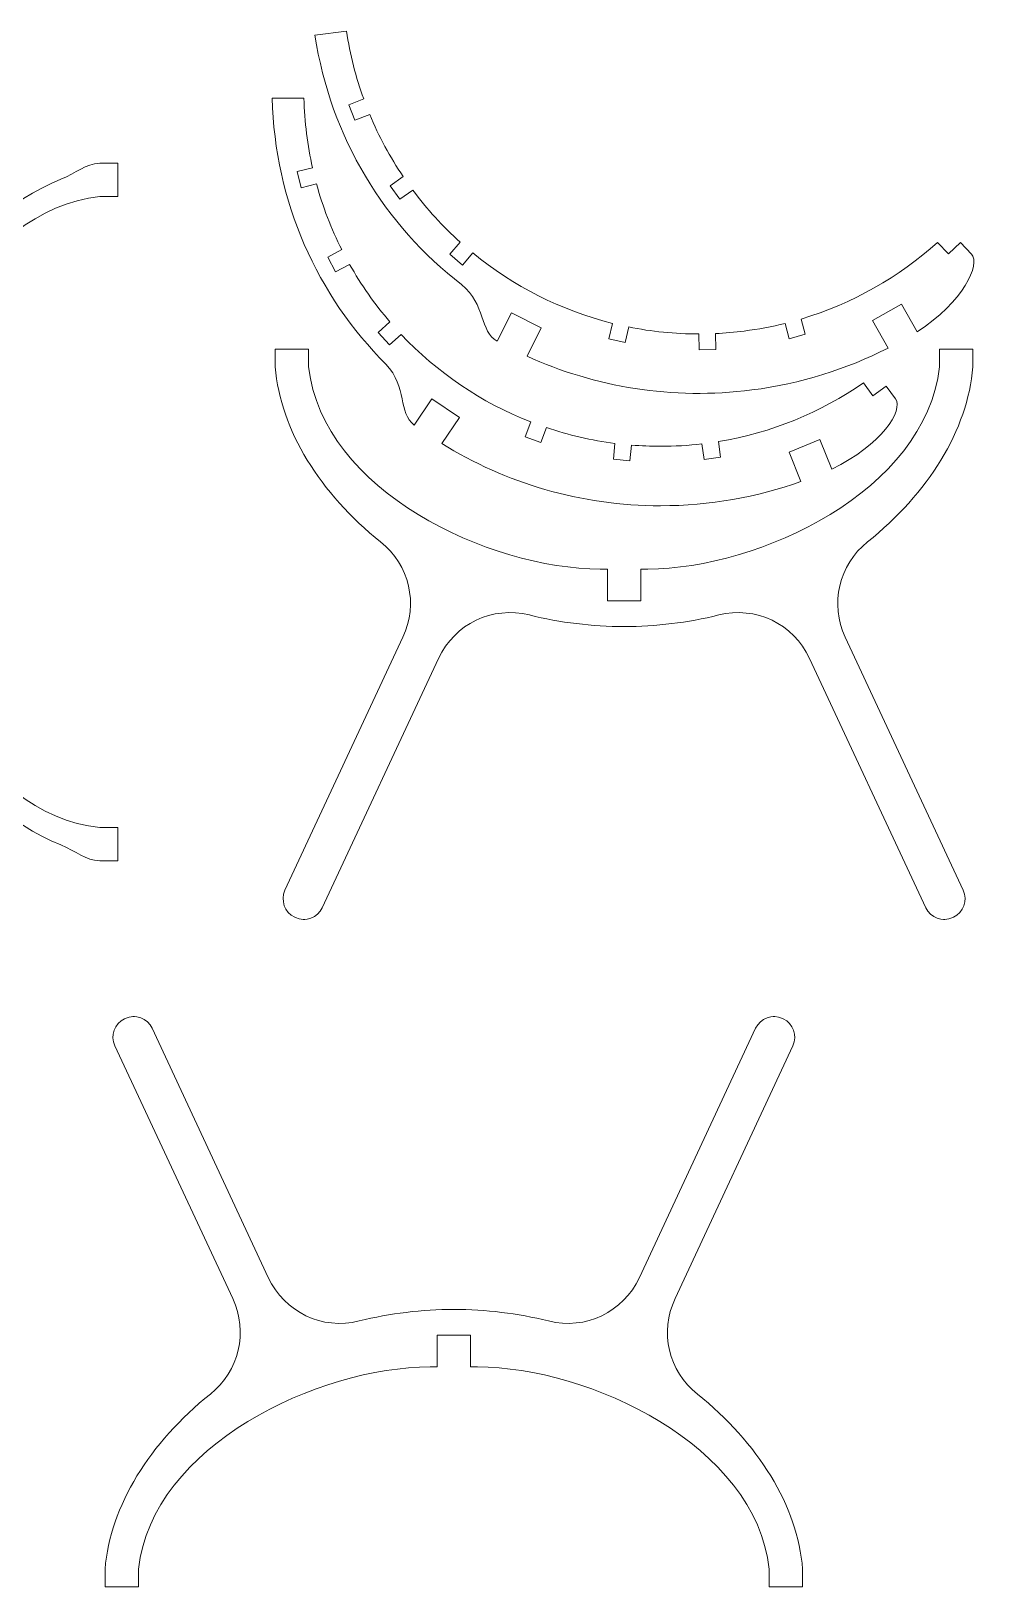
# Model space of a CAD drawing. Header units: centimetres. Extents: x -343 to 358, y -257 to 272.
# Drawn here: x 152.7 to 272.5, y 75.8 to 272 of the extents above; entities that cross this region are included whole.
import ezdxf

# ---------------------------------------------------------------- set-up
doc = ezdxf.new("R2010")
doc.units = ezdxf.units.CM
doc.header["$MEASUREMENT"] = 0
doc.layers.add('layer 1', color=7, linetype='Continuous')

msp = doc.modelspace()

# ---------------------------------------------------------------- linework, layer by layer
at = {"layer": 'layer 1', "color": 250, "lineweight": 9}
for points, knots in [([(188.48604, 271.49781), (190.43655, 258.54666), (197.32015, 247.50418), (206.97297, 240.04435), (206.97297, 240.04435), (210.08437, 237.5012), (209.23955, 234.14383), (211.4916, 232.89345), (211.4916, 232.89345), (211.4916, 232.89345), (213.28858, 236.46678), (213.28858, 236.46678), (213.28858, 236.46678), (213.28858, 236.46678), (217.04082, 234.57981), (217.04082, 234.57981), (217.04082, 234.57981), (217.04082, 234.57981), (215.24221, 231.00325), (215.24221, 231.00325), (215.24221, 231.00325), (223.82645, 227.09778), (233.56735, 225.45465), (243.6093, 226.74153), (243.6093, 226.74153), (249.77834, 227.53209), (255.55396, 229.36107), (260.78659, 232.02826), (260.78659, 232.02826), (260.78659, 232.02826), (258.82901, 235.51622), (258.82901, 235.51622), (258.82901, 235.51622), (258.82901, 235.51622), (262.49161, 237.5718), (262.49161, 237.5718), (262.49161, 237.5718), (262.49161, 237.5718), (264.44873, 234.08464), (264.44873, 234.08464), (264.44873, 234.08464), (264.44873, 234.08464), (264.44874, 234.08464), (264.44874, 234.08464), (264.44874, 234.08464), (270.29971, 237.84457), (272.50156, 242.60885), (271.30097, 243.88277), (271.30097, 243.88277), (271.30097, 243.88277), (269.92883, 245.33872), (269.92883, 245.33872), (269.92883, 245.33872), (269.92883, 245.33872), (268.40174, 243.89718), (268.40174, 243.89718), (268.40174, 243.89718), (268.40174, 243.89718), (267.02306, 245.36007), (267.02306, 245.36007), (267.02306, 245.36007), (262.17476, 240.99493), (256.33937, 237.63954), (249.82285, 235.69633), (249.82285, 235.69633), (249.82285, 235.69633), (249.82295, 235.69595), (249.82295, 235.69595), (249.82295, 235.69595), (249.82295, 235.69595), (250.35166, 233.76363), (250.35166, 233.76363), (250.35166, 233.76363), (250.35166, 233.76363), (248.32543, 233.21193), (248.32543, 233.21193), (248.32543, 233.21193), (248.32543, 233.21193), (247.79702, 235.14313), (247.79702, 235.14313), (247.79702, 235.14313), (247.79702, 235.14313), (247.79697, 235.14332), (247.79697, 235.14332), (247.79697, 235.14332), (246.12285, 234.7282), (244.40757, 234.40516), (242.65597, 234.18069), (242.65597, 234.18069), (241.43413, 234.02411), (240.21782, 233.92053), (239.00845, 233.86345), (239.00845, 233.86345), (239.00845, 233.86345), (239.0085, 233.86105), (239.0085, 233.86105), (239.0085, 233.86105), (239.0085, 233.86105), (239.05398, 231.8609), (239.05398, 231.8609), (239.05398, 231.8609), (239.05398, 231.8609), (236.95459, 231.81064), (236.95459, 231.81064), (236.95459, 231.81064), (236.95459, 231.81064), (236.9091, 233.81078), (236.9091, 233.81078), (236.9091, 233.81078), (236.9091, 233.81078), (236.90908, 233.81191), (236.90908, 233.81191), (236.90908, 233.81191), (233.89792, 233.80992), (230.94085, 234.11188), (228.06994, 234.68836), (228.06994, 234.68836), (228.06994, 234.68836), (227.62945, 232.73329), (227.62945, 232.73329), (227.62945, 232.73329), (227.62945, 232.73329), (225.58084, 233.19503), (225.58084, 233.19503), (225.58084, 233.19503), (225.58084, 233.19503), (226.02117, 235.14933), (226.02117, 235.14933), (226.02117, 235.14933), (219.50929, 236.77869), (213.50068, 239.84262), (208.39928, 244.02517), (208.39928, 244.02517), (208.39928, 244.02517), (207.09276, 242.50605), (207.09276, 242.50605), (207.09276, 242.50605), (207.09276, 242.50605), (205.50185, 243.87684), (205.50185, 243.87684), (205.50185, 243.87684), (205.50185, 243.87684), (206.80584, 245.39301), (206.80584, 245.39301), (206.80584, 245.39301), (204.60821, 247.37216), (202.60173, 249.56961), (200.82274, 251.95694), (200.82274, 251.95694), (200.82274, 251.95694), (199.18837, 250.79963), (199.18837, 250.79963), (199.18837, 250.79963), (199.18837, 250.79963), (197.97331, 252.51242), (197.97331, 252.51242), (197.97331, 252.51242), (197.97331, 252.51242), (199.60772, 253.66976), (199.60772, 253.66976), (199.60772, 253.66976), (197.96249, 256.1076), (196.54641, 258.72334), (195.39423, 261.48996), (195.39423, 261.48996), (195.39423, 261.48996), (193.52876, 260.76255), (193.52876, 260.76255), (193.52876, 260.76255), (193.52876, 260.76255), (192.76733, 262.71965), (192.76733, 262.71965), (192.76733, 262.71965), (192.76733, 262.71965), (194.63258, 263.44698), (194.63258, 263.44698), (194.63258, 263.44698), (193.64445, 266.17426), (192.90805, 269.03535), (192.45463, 272.00639), (192.45463, 272.00639), (192.45463, 272.00639), (188.48604, 271.49781), (188.48604, 271.49781)], [0, 0, 0, 0, 0.021276596, 0.021276596, 0.021276596, 0.021276596, 0.042553191, 0.042553191, 0.042553191, 0.042553191, 0.063829787, 0.063829787, 0.063829787, 0.063829787, 0.085106383, 0.085106383, 0.085106383, 0.085106383, 0.106382979, 0.106382979, 0.106382979, 0.106382979, 0.127659574, 0.127659574, 0.127659574, 0.127659574, 0.14893617, 0.14893617, 0.14893617, 0.14893617, 0.170212766, 0.170212766, 0.170212766, 0.170212766, 0.191489362, 0.191489362, 0.191489362, 0.191489362, 0.212765957, 0.212765957, 0.212765957, 0.212765957, 0.234042553, 0.234042553, 0.234042553, 0.234042553, 0.255319149, 0.255319149, 0.255319149, 0.255319149, 0.276595745, 0.276595745, 0.276595745, 0.276595745, 0.29787234, 0.29787234, 0.29787234, 0.29787234, 0.319148936, 0.319148936, 0.319148936, 0.319148936, 0.340425532, 0.340425532, 0.340425532, 0.340425532, 0.361702128, 0.361702128, 0.361702128, 0.361702128, 0.382978723, 0.382978723, 0.382978723, 0.382978723, 0.404255319, 0.404255319, 0.404255319, 0.404255319, 0.425531915, 0.425531915, 0.425531915, 0.425531915, 0.446808511, 0.446808511, 0.446808511, 0.446808511, 0.468085106, 0.468085106, 0.468085106, 0.468085106, 0.489361702, 0.489361702, 0.489361702, 0.489361702, 0.510638298, 0.510638298, 0.510638298, 0.510638298, 0.531914894, 0.531914894, 0.531914894, 0.531914894, 0.553191489, 0.553191489, 0.553191489, 0.553191489, 0.574468085, 0.574468085, 0.574468085, 0.574468085, 0.595744681, 0.595744681, 0.595744681, 0.595744681, 0.617021277, 0.617021277, 0.617021277, 0.617021277, 0.638297872, 0.638297872, 0.638297872, 0.638297872, 0.659574468, 0.659574468, 0.659574468, 0.659574468, 0.680851064, 0.680851064, 0.680851064, 0.680851064, 0.70212766, 0.70212766, 0.70212766, 0.70212766, 0.723404255, 0.723404255, 0.723404255, 0.723404255, 0.744680851, 0.744680851, 0.744680851, 0.744680851, 0.765957447, 0.765957447, 0.765957447, 0.765957447, 0.787234043, 0.787234043, 0.787234043, 0.787234043, 0.808510638, 0.808510638, 0.808510638, 0.808510638, 0.829787234, 0.829787234, 0.829787234, 0.829787234, 0.85106383, 0.85106383, 0.85106383, 0.85106383, 0.872340426, 0.872340426, 0.872340426, 0.872340426, 0.893617021, 0.893617021, 0.893617021, 0.893617021, 0.914893617, 0.914893617, 0.914893617, 0.914893617, 0.936170213, 0.936170213, 0.936170213, 0.936170213, 0.957446809, 0.957446809, 0.957446809, 0.957446809, 1, 1, 1, 1]), ([(183.09808, 263.54166), (183.38654, 250.44763), (188.81069, 238.61974), (197.43699, 229.99344), (197.43699, 229.99344), (200.19989, 227.07543), (198.93516, 223.85268), (201.01001, 222.32618), (201.01001, 222.32618), (201.01001, 222.32618), (203.24662, 225.64211), (203.24662, 225.64211), (203.24662, 225.64211), (203.24662, 225.64211), (206.72857, 223.2935), (206.72857, 223.2935), (206.72857, 223.2935), (206.72857, 223.2935), (204.48993, 219.97457), (204.48993, 219.97457), (204.48993, 219.97457), (212.50811, 215.00963), (221.96114, 212.14166), (232.08521, 212.14166), (232.08521, 212.14166), (238.3047, 212.14166), (244.26596, 213.22166), (249.79517, 215.20209), (249.79517, 215.20209), (249.79517, 215.20209), (248.29683, 218.91059), (248.29683, 218.91059), (248.29683, 218.91059), (248.29683, 218.91059), (252.191, 220.48394), (252.191, 220.48394), (252.191, 220.48394), (252.191, 220.48394), (253.68899, 216.7763), (253.68899, 216.7763), (253.68899, 216.7763), (253.68899, 216.7763), (253.689, 216.7763), (253.689, 216.7763), (253.689, 216.7763), (259.97044, 219.76201), (262.76002, 224.20776), (261.7311, 225.62396), (261.7311, 225.62396), (261.7311, 225.62396), (260.55515, 227.24251), (260.55515, 227.24251), (260.55515, 227.24251), (260.55515, 227.24251), (258.85722, 226.00677), (258.85722, 226.00677), (258.85722, 226.00677), (258.85722, 226.00677), (257.67567, 227.63304), (257.67567, 227.63304), (257.67567, 227.63304), (252.31184, 223.91958), (246.09728, 221.33315), (239.38661, 220.23402), (239.38661, 220.23402), (239.38661, 220.23402), (239.38666, 220.23363), (239.38666, 220.23363), (239.38666, 220.23363), (239.38666, 220.23363), (239.66547, 218.24978), (239.66547, 218.24978), (239.66547, 218.24978), (239.66547, 218.24978), (237.58555, 217.96011), (237.58555, 217.96011), (237.58555, 217.96011), (237.58555, 217.96011), (237.3069, 219.94281), (237.3069, 219.94281), (237.3069, 219.94281), (237.3069, 219.94281), (237.30687, 219.94301), (237.30687, 219.94301), (237.30687, 219.94301), (235.59357, 219.74405), (233.85114, 219.64166), (232.08521, 219.64166), (232.08521, 219.64166), (230.85338, 219.64166), (229.63377, 219.69352), (228.42695, 219.79063), (228.42695, 219.79063), (228.42695, 219.79063), (228.4267, 219.78824), (228.4267, 219.78824), (228.4267, 219.78824), (228.4267, 219.78824), (228.21757, 217.79854), (228.21757, 217.79854), (228.21757, 217.79854), (228.21757, 217.79854), (226.12882, 218.01554), (226.12882, 218.01554), (226.12882, 218.01554), (226.12882, 218.01554), (226.33794, 220.00524), (226.33794, 220.00524), (226.33794, 220.00524), (226.33794, 220.00524), (226.33806, 220.00636), (226.33806, 220.00636), (226.33806, 220.00636), (223.35107, 220.38714), (220.45637, 221.06252), (217.68203, 221.99925), (217.68203, 221.99925), (217.68203, 221.99925), (216.9966, 220.11603), (216.9966, 220.11603), (216.9966, 220.11603), (216.9966, 220.11603), (215.0233, 220.83442), (215.0233, 220.83442), (215.0233, 220.83442), (215.0233, 220.83442), (215.70847, 222.7169), (215.70847, 222.7169), (215.70847, 222.7169), (209.45652, 225.16077), (203.88611, 228.96361), (199.35773, 233.76068), (199.35773, 233.76068), (199.35773, 233.76068), (197.86871, 232.41995), (197.86871, 232.41995), (197.86871, 232.41995), (197.86871, 232.41995), (196.46495, 233.98184), (196.46495, 233.98184), (196.46495, 233.98184), (196.46495, 233.98184), (197.95108, 235.31996), (197.95108, 235.31996), (197.95108, 235.31996), (196.02285, 237.5624), (194.31197, 239.99707), (192.85086, 242.59117), (192.85086, 242.59117), (192.85086, 242.59117), (191.08264, 241.65099), (191.08264, 241.65099), (191.08264, 241.65099), (191.08264, 241.65099), (190.09515, 243.50433), (190.09515, 243.50433), (190.09515, 243.50433), (190.09515, 243.50433), (191.86341, 244.44453), (191.86341, 244.44453), (191.86341, 244.44453), (190.54141, 247.07173), (189.4693, 249.84625), (188.67813, 252.73688), (188.67813, 252.73688), (188.67813, 252.73688), (186.73533, 252.25249), (186.73533, 252.25249), (186.73533, 252.25249), (186.73533, 252.25249), (186.22885, 254.2905), (186.22885, 254.2905), (186.22885, 254.2905), (186.22885, 254.2905), (188.17142, 254.77484), (188.17142, 254.77484), (188.17142, 254.77484), (187.53797, 257.6056), (187.17122, 260.53709), (187.09913, 263.54166), (187.09913, 263.54166), (187.09913, 263.54166), (183.09808, 263.54166), (183.09808, 263.54166)], [0, 0, 0, 0, 0.021276596, 0.021276596, 0.021276596, 0.021276596, 0.042553191, 0.042553191, 0.042553191, 0.042553191, 0.063829787, 0.063829787, 0.063829787, 0.063829787, 0.085106383, 0.085106383, 0.085106383, 0.085106383, 0.106382979, 0.106382979, 0.106382979, 0.106382979, 0.127659574, 0.127659574, 0.127659574, 0.127659574, 0.14893617, 0.14893617, 0.14893617, 0.14893617, 0.170212766, 0.170212766, 0.170212766, 0.170212766, 0.191489362, 0.191489362, 0.191489362, 0.191489362, 0.212765957, 0.212765957, 0.212765957, 0.212765957, 0.234042553, 0.234042553, 0.234042553, 0.234042553, 0.255319149, 0.255319149, 0.255319149, 0.255319149, 0.276595745, 0.276595745, 0.276595745, 0.276595745, 0.29787234, 0.29787234, 0.29787234, 0.29787234, 0.319148936, 0.319148936, 0.319148936, 0.319148936, 0.340425532, 0.340425532, 0.340425532, 0.340425532, 0.361702128, 0.361702128, 0.361702128, 0.361702128, 0.382978723, 0.382978723, 0.382978723, 0.382978723, 0.404255319, 0.404255319, 0.404255319, 0.404255319, 0.425531915, 0.425531915, 0.425531915, 0.425531915, 0.446808511, 0.446808511, 0.446808511, 0.446808511, 0.468085106, 0.468085106, 0.468085106, 0.468085106, 0.489361702, 0.489361702, 0.489361702, 0.489361702, 0.510638298, 0.510638298, 0.510638298, 0.510638298, 0.531914894, 0.531914894, 0.531914894, 0.531914894, 0.553191489, 0.553191489, 0.553191489, 0.553191489, 0.574468085, 0.574468085, 0.574468085, 0.574468085, 0.595744681, 0.595744681, 0.595744681, 0.595744681, 0.617021277, 0.617021277, 0.617021277, 0.617021277, 0.638297872, 0.638297872, 0.638297872, 0.638297872, 0.659574468, 0.659574468, 0.659574468, 0.659574468, 0.680851064, 0.680851064, 0.680851064, 0.680851064, 0.70212766, 0.70212766, 0.70212766, 0.70212766, 0.723404255, 0.723404255, 0.723404255, 0.723404255, 0.744680851, 0.744680851, 0.744680851, 0.744680851, 0.765957447, 0.765957447, 0.765957447, 0.765957447, 0.787234043, 0.787234043, 0.787234043, 0.787234043, 0.808510638, 0.808510638, 0.808510638, 0.808510638, 0.829787234, 0.829787234, 0.829787234, 0.829787234, 0.85106383, 0.85106383, 0.85106383, 0.85106383, 0.872340426, 0.872340426, 0.872340426, 0.872340426, 0.893617021, 0.893617021, 0.893617021, 0.893617021, 0.914893617, 0.914893617, 0.914893617, 0.914893617, 0.936170213, 0.936170213, 0.936170213, 0.936170213, 0.957446809, 0.957446809, 0.957446809, 0.957446809, 1, 1, 1, 1]), ([(133.87599, 209.2438), (133.87599, 209.2438), (131.86316, 209.2438), (131.86316, 209.2438), (131.86316, 209.2438), (131.86316, 206.51622), (132.85148, 206.77931), (133.2107, 203.82423), (133.2107, 203.82423), (134.86048, 190.2527), (143.27038, 174.60255), (156.41712, 169.3682), (156.41712, 169.3682), (158.46726, 168.55195), (159.44538, 167.43236), (161.36316, 167.3438), (161.36316, 167.3438), (161.36316, 167.3438), (163.61316, 167.3438), (163.61316, 167.3438), (163.61316, 167.3438), (163.61316, 167.3438), (163.61316, 171.5438), (163.61316, 171.5438), (163.61316, 171.5438), (163.61316, 171.5438), (161.36316, 171.5438), (161.36316, 171.5438), (161.36316, 171.5438), (145.63909, 173.1737), (135.87582, 194.28965), (135.87582, 208.3438), (135.87582, 208.3438), (135.87582, 208.3438), (135.87582, 214.3438), (135.87582, 214.3438), (135.87582, 214.3438), (135.87582, 228.39795), (145.63909, 249.5139), (161.36316, 251.1438), (161.36316, 251.1438), (161.36316, 251.1438), (163.61316, 251.1438), (163.61316, 251.1438), (163.61316, 251.1438), (163.61316, 251.1438), (163.61316, 255.3438), (163.61316, 255.3438), (163.61316, 255.3438), (163.61316, 255.3438), (161.36316, 255.3438), (161.36316, 255.3438), (161.36316, 255.3438), (159.44538, 255.25524), (158.46726, 254.13565), (156.41712, 253.3194), (156.41712, 253.3194), (143.27038, 248.08505), (134.86048, 232.4349), (133.2107, 218.86337), (133.2107, 218.86337), (132.85148, 215.90829), (131.86316, 216.17138), (131.86316, 213.4438), (131.86316, 213.4438), (131.86316, 213.4438), (133.87599, 213.4438), (133.87599, 213.4438), (133.87599, 213.4438), (133.87599, 213.4438), (133.87599, 209.2438), (133.87599, 209.2438)], [0, 0, 0, 0, 0.052631579, 0.052631579, 0.052631579, 0.052631579, 0.105263158, 0.105263158, 0.105263158, 0.105263158, 0.157894737, 0.157894737, 0.157894737, 0.157894737, 0.210526316, 0.210526316, 0.210526316, 0.210526316, 0.263157895, 0.263157895, 0.263157895, 0.263157895, 0.315789474, 0.315789474, 0.315789474, 0.315789474, 0.368421053, 0.368421053, 0.368421053, 0.368421053, 0.421052632, 0.421052632, 0.421052632, 0.421052632, 0.473684211, 0.473684211, 0.473684211, 0.473684211, 0.526315789, 0.526315789, 0.526315789, 0.526315789, 0.578947368, 0.578947368, 0.578947368, 0.578947368, 0.631578947, 0.631578947, 0.631578947, 0.631578947, 0.684210526, 0.684210526, 0.684210526, 0.684210526, 0.736842105, 0.736842105, 0.736842105, 0.736842105, 0.789473684, 0.789473684, 0.789473684, 0.789473684, 0.842105263, 0.842105263, 0.842105263, 0.842105263, 0.894736842, 0.894736842, 0.894736842, 0.894736842, 1, 1, 1, 1]), ([(227.48364, 196.90792), (231.49791, 196.90792), (235.51217, 197.39305), (239.41795, 198.36332), (239.41795, 198.36332), (244.10703, 199.52817), (248.85003, 197.26342), (250.89195, 192.88451), (250.89195, 192.88451), (250.89195, 192.88451), (265.55272, 161.4444), (265.55272, 161.4444), (265.55272, 161.4444), (266.14628, 160.17151), (267.6686, 159.61746), (268.94149, 160.21099), (268.94149, 160.21099), (268.94149, 160.21099), (269.03212, 160.25325), (269.03212, 160.25325), (269.03212, 160.25325), (270.30501, 160.84678), (270.85908, 162.36912), (270.26553, 163.64201), (270.26553, 163.64201), (270.26553, 163.64201), (255.38806, 195.54681), (255.38806, 195.54681), (255.38806, 195.54681), (253.41431, 199.77953), (254.55537, 204.65955), (258.20094, 207.57866), (258.20094, 207.57866), (265.81712, 213.67717), (270.84844, 221.67743), (271.48951, 229.64926), (271.48951, 229.64926), (271.48951, 229.64926), (271.48364, 231.89926), (271.48364, 231.89926), (271.48364, 231.89926), (271.48364, 231.89926), (267.28364, 231.89926), (267.28364, 231.89926), (267.28364, 231.89926), (267.28364, 231.89926), (267.28364, 229.64926), (267.28364, 229.64926), (267.28364, 229.64926), (265.53314, 214.01455), (244.49289, 204.16235), (230.48454, 204.16193), (230.48454, 204.16193), (230.48454, 204.16193), (229.58364, 204.16193), (229.58364, 204.16193), (229.58364, 204.16193), (229.58364, 204.16193), (229.58364, 200.14926), (229.58364, 200.14926), (229.58364, 200.14926), (229.58364, 200.14926), (225.38364, 200.14926), (225.38364, 200.14926), (225.38364, 200.14926), (225.38364, 200.14926), (225.38364, 204.16193), (225.38364, 204.16193), (225.38364, 204.16193), (225.38364, 204.16193), (224.48274, 204.16193), (224.48274, 204.16193), (224.48274, 204.16193), (210.47439, 204.16235), (189.43414, 214.01455), (187.68364, 229.64926), (187.68364, 229.64926), (187.68364, 229.64926), (187.68364, 231.89926), (187.68364, 231.89926), (187.68364, 231.89926), (187.68364, 231.89926), (183.48364, 231.89926), (183.48364, 231.89926), (183.48364, 231.89926), (183.48364, 231.89926), (183.47777, 229.64926), (183.47777, 229.64926), (183.47777, 229.64926), (184.11884, 221.67743), (189.15016, 213.67717), (196.76634, 207.57866), (196.76634, 207.57866), (200.41191, 204.65955), (201.55297, 199.77953), (199.57922, 195.54681), (199.57922, 195.54681), (199.57922, 195.54681), (184.70175, 163.64201), (184.70175, 163.64201), (184.70175, 163.64201), (184.1082, 162.36912), (184.66227, 160.84678), (185.93516, 160.25325), (185.93516, 160.25325), (185.93516, 160.25325), (186.02579, 160.21099), (186.02579, 160.21099), (186.02579, 160.21099), (187.29868, 159.61746), (188.821, 160.17151), (189.41456, 161.4444), (189.41456, 161.4444), (189.41456, 161.4444), (204.07533, 192.88451), (204.07533, 192.88451), (204.07533, 192.88451), (206.11725, 197.26342), (210.86025, 199.52817), (215.54933, 198.36332), (215.54933, 198.36332), (219.45511, 197.39305), (223.46937, 196.90792), (227.48364, 196.90792)], [0, 0, 0, 0, 0.03125, 0.03125, 0.03125, 0.03125, 0.0625, 0.0625, 0.0625, 0.0625, 0.09375, 0.09375, 0.09375, 0.09375, 0.125, 0.125, 0.125, 0.125, 0.15625, 0.15625, 0.15625, 0.15625, 0.1875, 0.1875, 0.1875, 0.1875, 0.21875, 0.21875, 0.21875, 0.21875, 0.25, 0.25, 0.25, 0.25, 0.28125, 0.28125, 0.28125, 0.28125, 0.3125, 0.3125, 0.3125, 0.3125, 0.34375, 0.34375, 0.34375, 0.34375, 0.375, 0.375, 0.375, 0.375, 0.40625, 0.40625, 0.40625, 0.40625, 0.4375, 0.4375, 0.4375, 0.4375, 0.46875, 0.46875, 0.46875, 0.46875, 0.5, 0.5, 0.5, 0.5, 0.53125, 0.53125, 0.53125, 0.53125, 0.5625, 0.5625, 0.5625, 0.5625, 0.59375, 0.59375, 0.59375, 0.59375, 0.625, 0.625, 0.625, 0.625, 0.65625, 0.65625, 0.65625, 0.65625, 0.6875, 0.6875, 0.6875, 0.6875, 0.71875, 0.71875, 0.71875, 0.71875, 0.75, 0.75, 0.75, 0.75, 0.78125, 0.78125, 0.78125, 0.78125, 0.8125, 0.8125, 0.8125, 0.8125, 0.84375, 0.84375, 0.84375, 0.84375, 0.875, 0.875, 0.875, 0.875, 0.90625, 0.90625, 0.90625, 0.90625, 0.9375, 0.9375, 0.9375, 0.9375, 1, 1, 1, 1]), ([(186.99914, 159.97477), (187.06571, 159.97218), (187.13215, 159.97215), (187.19836, 159.97477), (187.19836, 159.97477), (187.19836, 159.97477), (186.99914, 159.97477), (186.99914, 159.97477)], [0, 0, 0, 0, 0.333333333, 0.333333333, 0.333333333, 0.333333333, 1, 1, 1, 1]), ([(267.96814, 159.97477), (267.90157, 159.97218), (267.83513, 159.97215), (267.76892, 159.97477), (267.76892, 159.97477), (267.76892, 159.97477), (267.96814, 159.97477), (267.96814, 159.97477)], [0, 0, 0, 0, 0.333333333, 0.333333333, 0.333333333, 0.333333333, 1, 1, 1, 1]), ([(206.00929, 110.77341), (201.99502, 110.77341), (197.98076, 110.28828), (194.07498, 109.31801), (194.07498, 109.31801), (189.3859, 108.15316), (184.6429, 110.41791), (182.60098, 114.79682), (182.60098, 114.79682), (182.60098, 114.79682), (167.94021, 146.23693), (167.94021, 146.23693), (167.94021, 146.23693), (167.34665, 147.50982), (165.82433, 148.06387), (164.55144, 147.47034), (164.55144, 147.47034), (164.55144, 147.47034), (164.46081, 147.42808), (164.46081, 147.42808), (164.46081, 147.42808), (163.18792, 146.83455), (162.63385, 145.31221), (163.2274, 144.03932), (163.2274, 144.03932), (163.2274, 144.03932), (178.10487, 112.13452), (178.10487, 112.13452), (178.10487, 112.13452), (180.07862, 107.9018), (178.93756, 103.02178), (175.29199, 100.10267), (175.29199, 100.10267), (167.67581, 94.00416), (162.64449, 86.0039), (162.00342, 78.03207), (162.00342, 78.03207), (162.00342, 78.03207), (162.00929, 75.78207), (162.00929, 75.78207), (162.00929, 75.78207), (162.00929, 75.78207), (166.20929, 75.78207), (166.20929, 75.78207), (166.20929, 75.78207), (166.20929, 75.78207), (166.20929, 78.03207), (166.20929, 78.03207), (166.20929, 78.03207), (167.95979, 93.66678), (189.00004, 103.51898), (203.00839, 103.5194), (203.00839, 103.5194), (203.00839, 103.5194), (203.90929, 103.5194), (203.90929, 103.5194), (203.90929, 103.5194), (203.90929, 103.5194), (203.90929, 107.53207), (203.90929, 107.53207), (203.90929, 107.53207), (203.90929, 107.53207), (208.10929, 107.53207), (208.10929, 107.53207), (208.10929, 107.53207), (208.10929, 107.53207), (208.10929, 103.5194), (208.10929, 103.5194), (208.10929, 103.5194), (208.10929, 103.5194), (209.01019, 103.5194), (209.01019, 103.5194), (209.01019, 103.5194), (223.01854, 103.51898), (244.05879, 93.66678), (245.80929, 78.03207), (245.80929, 78.03207), (245.80929, 78.03207), (245.80929, 75.78207), (245.80929, 75.78207), (245.80929, 75.78207), (245.80929, 75.78207), (250.00929, 75.78207), (250.00929, 75.78207), (250.00929, 75.78207), (250.00929, 75.78207), (250.01516, 78.03207), (250.01516, 78.03207), (250.01516, 78.03207), (249.37409, 86.0039), (244.34277, 94.00416), (236.72659, 100.10267), (236.72659, 100.10267), (233.08102, 103.02178), (231.93996, 107.9018), (233.91371, 112.13452), (233.91371, 112.13452), (233.91371, 112.13452), (248.79118, 144.03932), (248.79118, 144.03932), (248.79118, 144.03932), (249.38473, 145.31221), (248.83066, 146.83455), (247.55777, 147.42808), (247.55777, 147.42808), (247.55777, 147.42808), (247.46714, 147.47034), (247.46714, 147.47034), (247.46714, 147.47034), (246.19425, 148.06387), (244.67193, 147.50982), (244.07837, 146.23693), (244.07837, 146.23693), (244.07837, 146.23693), (229.4176, 114.79682), (229.4176, 114.79682), (229.4176, 114.79682), (227.37568, 110.41791), (222.63268, 108.15316), (217.9436, 109.31801), (217.9436, 109.31801), (214.03782, 110.28828), (210.02356, 110.77341), (206.00929, 110.77341)], [0, 0, 0, 0, 0.03125, 0.03125, 0.03125, 0.03125, 0.0625, 0.0625, 0.0625, 0.0625, 0.09375, 0.09375, 0.09375, 0.09375, 0.125, 0.125, 0.125, 0.125, 0.15625, 0.15625, 0.15625, 0.15625, 0.1875, 0.1875, 0.1875, 0.1875, 0.21875, 0.21875, 0.21875, 0.21875, 0.25, 0.25, 0.25, 0.25, 0.28125, 0.28125, 0.28125, 0.28125, 0.3125, 0.3125, 0.3125, 0.3125, 0.34375, 0.34375, 0.34375, 0.34375, 0.375, 0.375, 0.375, 0.375, 0.40625, 0.40625, 0.40625, 0.40625, 0.4375, 0.4375, 0.4375, 0.4375, 0.46875, 0.46875, 0.46875, 0.46875, 0.5, 0.5, 0.5, 0.5, 0.53125, 0.53125, 0.53125, 0.53125, 0.5625, 0.5625, 0.5625, 0.5625, 0.59375, 0.59375, 0.59375, 0.59375, 0.625, 0.625, 0.625, 0.625, 0.65625, 0.65625, 0.65625, 0.65625, 0.6875, 0.6875, 0.6875, 0.6875, 0.71875, 0.71875, 0.71875, 0.71875, 0.75, 0.75, 0.75, 0.75, 0.78125, 0.78125, 0.78125, 0.78125, 0.8125, 0.8125, 0.8125, 0.8125, 0.84375, 0.84375, 0.84375, 0.84375, 0.875, 0.875, 0.875, 0.875, 0.90625, 0.90625, 0.90625, 0.90625, 0.9375, 0.9375, 0.9375, 0.9375, 1, 1, 1, 1]), ([(165.52479, 147.70656), (165.59136, 147.70915), (165.6578, 147.70918), (165.72401, 147.70656), (165.72401, 147.70656), (165.72401, 147.70656), (165.52479, 147.70656), (165.52479, 147.70656)], [0, 0, 0, 0, 0.333333333, 0.333333333, 0.333333333, 0.333333333, 1, 1, 1, 1]), ([(246.49379, 147.70656), (246.42722, 147.70915), (246.36078, 147.70918), (246.29457, 147.70656), (246.29457, 147.70656), (246.29457, 147.70656), (246.49379, 147.70656), (246.49379, 147.70656)], [0, 0, 0, 0, 0.333333333, 0.333333333, 0.333333333, 0.333333333, 1, 1, 1, 1])]:
    msp.add_open_spline(points, degree=3, knots=knots, dxfattribs=at)

doc.saveas('drawing.dxf')
